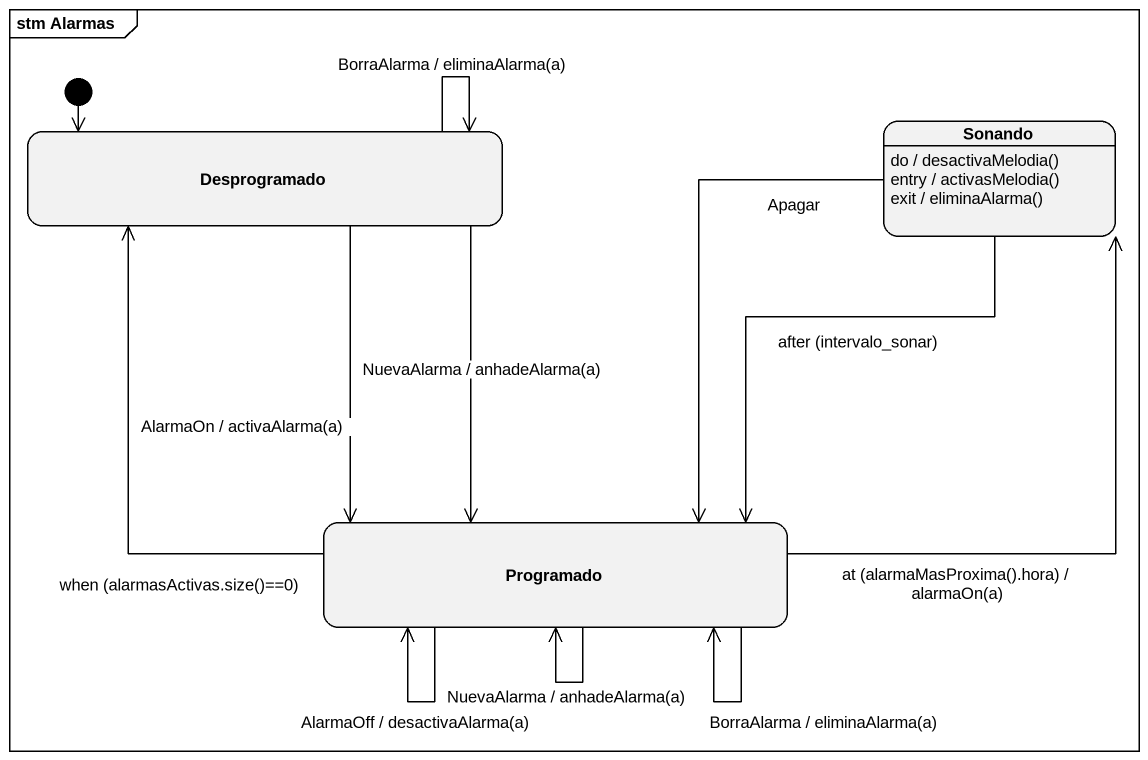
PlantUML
@startuml
mainframe stm Alarmas
hide empty description
state Desprogramado
state Sonando
Sonando : do / desactivaMelodia()
Sonando : entry / activasMelodia()
Sonando : exit / eliminaAlarma()
state Programado
[*] -right-> Desprogramado
Desprogramado --> Desprogramado : BorraAlarma / eliminaAlarma(a)
Desprogramado --> Programado : NuevaAlarma / anhadeAlarma(a)
Desprogramado --> Programado : AlarmaOn / activaAlarma(a)
Sonando --> Programado : Apagar
Sonando --> Programado : after (intervalo_sonar)
Programado -up-> Desprogramado : when (alarmasActivas.size()==0)
Programado -up-> Sonando : at (alarmaMasProxima().hora) / alarmaOn(a)
Programado --> Programado : BorraAlarma / eliminaAlarma(a)
Programado --> Programado : AlarmaOff / desactivaAlarma(a)
Programado --> Programado : NuevaAlarma / anhadeAlarma(a)
@enduml
